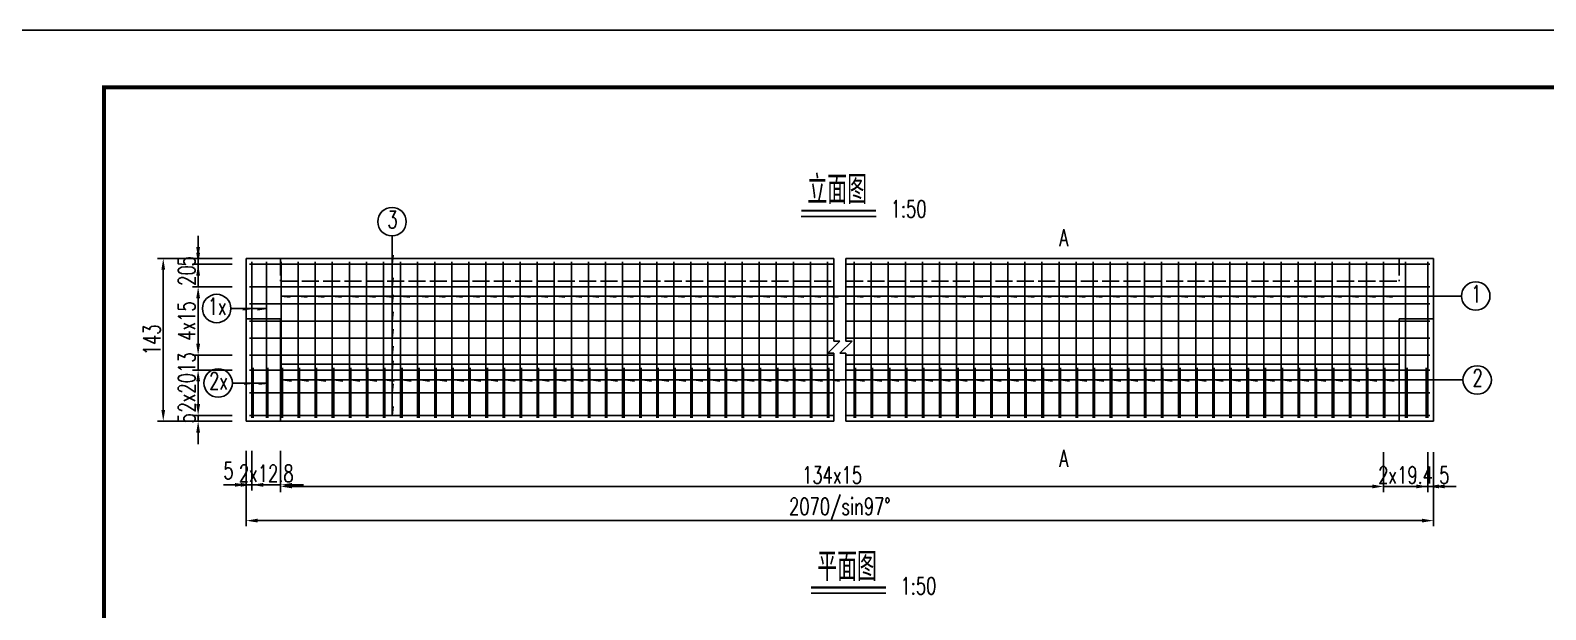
# Model space of a CAD drawing. Header units: millimetres. Extents: x -51 to 12129, y -1309 to -715.
# Drawn here: x 3326.8 to 3593, y -816.4 to -714.7 of the extents above; entities that cross this region are included whole.
import ezdxf
from ezdxf.enums import TextEntityAlignment as Align

# ---------------------------------------------------------------- set-up
doc = ezdxf.new("R2010")
doc.units = ezdxf.units.MM
doc.header["$LTSCALE"] = 0.25
doc.linetypes.add('ACAD_ISO02W100', pattern=[15, 12, -3])
for name, color, linetype in [('图框', 7, 'Continuous'), ('文字', 7, 'Continuous'), ('标注', 4, 'Continuous'), ('次轮廓线', 7, 'Continuous'), ('钢筋', 6, 'Continuous')]:
    doc.layers.add(name, color=color, linetype=linetype)
doc.styles.get("Standard").update_dxf_attribs({"font": 'simplex1.shx', "width": 0.7, "bigfont": 'hztxt.shx'})
doc.dimstyles.new('比例1：50', dxfattribs={"dimscale": 0, "dimtxt": 3, "dimasz": 2, "dimexe": 1, "dimexo": 1, "dimgap": 0.5, "dimtad": 1, "dimdec": 1, "dimlfac": 5, "dimzin": 13, "dimdsep": 46, "dimtxsty": 'Standard', "dimcen": -1, "dimclrd": 256, "dimclre": 256, "dimclrt": 7, "dimaunit": 1, "dimadec": 3, "dimazin": 0, "dimtfac": 0.0005, "dimtdec": 1, "dimtix": 1, "dimtmove": 2, "dimatfit": 3, "dimfxl": 0, "dimtolj": 1, "dimtzin": 13, "dimarcsym": 0})

# ---------------------------------------------------------------- blocks, each defined once
blk = doc.blocks.new('*D132')
at = {"layer": 'Defpoints', "color": 0}
for p in [(3364.73, -783.33), (3365.73, -783.33), (3364.73, -794.5)]:
    blk.add_point(p, dxfattribs=at)
at = {"layer": '标注', "lineweight": -2}
for p, q in [((3364.73, -788.5), (3364.73, -795.5)), ((3365.73, -788.5), (3365.73, -795.5)), ((3362.73, -794.5), (3360.73, -794.5)), ((3365.73, -794.5), (3364.73, -794.5)), ((3367.73, -794.5), (3369.73, -794.5))]:
    blk.add_line(p, q, dxfattribs=at)
at = {"layer": '标注'}
for points in [[(3362.73, -794.17), (3362.73, -794.84), (3364.73, -794.5)], [(3367.73, -794.17), (3367.73, -794.84), (3365.73, -794.5)]]:
    blk.add_solid(points, dxfattribs=at)
at = {"layer": '标注', "color": 7, "insert": (3361.61, -792), "char_height": 3, "attachment_point": 5}
blk.add_mtext('\\A1;5', dxfattribs=at)
blk = doc.blocks.new('*D133')
at = {"layer": 'Defpoints', "color": 0}
for p in [(3370.78, -775.54), (3365.73, -783.33), (3370.78, -794.5)]:
    blk.add_point(p, dxfattribs=at)
at = {"layer": '标注', "lineweight": -2}
for p, q in [((3365.73, -788.5), (3365.73, -795.5)), ((3370.78, -788.5), (3370.78, -795.5)), ((3363.73, -794.5), (3361.73, -794.5)), ((3365.73, -794.5), (3370.78, -794.5)), ((3372.78, -794.5), (3374.78, -794.5))]:
    blk.add_line(p, q, dxfattribs=at)
at = {"layer": '标注'}
for points in [[(3363.73, -794.17), (3363.73, -794.84), (3365.73, -794.5)], [(3372.78, -794.17), (3372.78, -794.84), (3370.78, -794.5)]]:
    blk.add_solid(points, dxfattribs=at)
at = {"layer": '标注', "color": 7, "insert": (3368.25, -792.5), "char_height": 3, "attachment_point": 5}
blk.add_mtext('\\A1;2x12.8', dxfattribs=at)
blk = doc.blocks.new('*D134')
at = {"layer": 'Defpoints', "color": 0}
for p in [(3572.28, -783.33), (3573.28, -783.33), (3573.28, -794.79)]:
    blk.add_point(p, dxfattribs=at)
at = {"layer": '标注', "lineweight": -2}
for p, q in [((3572.28, -788.79), (3572.28, -795.79)), ((3573.28, -788.79), (3573.28, -795.79)), ((3570.28, -794.79), (3568.28, -794.79)), ((3572.28, -794.79), (3573.28, -794.79)), ((3575.28, -794.79), (3577.28, -794.79))]:
    blk.add_line(p, q, dxfattribs=at)
at = {"layer": '标注'}
for points in [[(3570.28, -794.45), (3570.28, -795.12), (3572.28, -794.79)], [(3575.28, -794.45), (3575.28, -795.12), (3573.28, -794.79)]]:
    blk.add_solid(points, dxfattribs=at)
at = {"layer": '标注', "color": 7, "insert": (3575.21, -792.79), "char_height": 3, "attachment_point": 5}
blk.add_mtext('\\A1;5', dxfattribs=at)
blk = doc.blocks.new('*D135')
at = {"layer": 'Defpoints', "color": 0}
for p in [(3564.53, -783.33), (3572.28, -783.33), (3564.53, -794.79)]:
    blk.add_point(p, dxfattribs=at)
at = {"layer": '标注', "lineweight": -2}
for p, q in [((3564.53, -788.79), (3564.53, -795.79)), ((3572.28, -788.79), (3572.28, -795.79)), ((3562.53, -794.79), (3560.53, -794.79)), ((3572.28, -794.79), (3564.53, -794.79)), ((3574.28, -794.79), (3576.28, -794.79))]:
    blk.add_line(p, q, dxfattribs=at)
at = {"layer": '标注'}
for points in [[(3562.53, -794.45), (3562.53, -795.12), (3564.53, -794.79)], [(3574.28, -794.45), (3574.28, -795.12), (3572.28, -794.79)]]:
    blk.add_solid(points, dxfattribs=at)
at = {"layer": '标注', "color": 7, "insert": (3568.4, -792.79), "char_height": 3, "attachment_point": 5}
blk.add_mtext('\\A1;2x19.4', dxfattribs=at)
blk = doc.blocks.new('*D136')
at = {"layer": 'Defpoints', "color": 0}
for p in [(3370.78, -783.33), (3564.53, -783.33), (3564.53, -794.79)]:
    blk.add_point(p, dxfattribs=at)
at = {"layer": '标注', "lineweight": -2}
for p, q in [((3370.78, -788.79), (3370.78, -795.79)), ((3564.53, -788.79), (3564.53, -795.79)), ((3372.78, -794.79), (3562.53, -794.79))]:
    blk.add_line(p, q, dxfattribs=at)
at = {"layer": '标注'}
for points in [[(3372.78, -794.45), (3372.78, -795.12), (3370.78, -794.79)], [(3562.53, -794.45), (3562.53, -795.12), (3564.53, -794.79)]]:
    blk.add_solid(points, dxfattribs=at)
at = {"layer": '标注', "color": 7, "insert": (3467.65, -792.79), "char_height": 3, "attachment_point": 5}
blk.add_mtext('\\A1;134x15', dxfattribs=at)
blk = doc.blocks.new('*D138')
at = {"layer": 'Defpoints', "color": 0}
for p in [(3364.73, -784.08), (3573.28, -784.08), (3573.28, -800.79)]:
    blk.add_point(p, dxfattribs=at)
at = {"layer": '标注', "lineweight": -2}
for p, q in [((3364.73, -794.79), (3364.73, -801.79)), ((3573.28, -794.79), (3573.28, -801.79)), ((3366.73, -800.79), (3571.28, -800.79))]:
    blk.add_line(p, q, dxfattribs=at)
at = {"layer": '标注'}
for points in [[(3366.73, -800.45), (3366.73, -801.12), (3364.73, -800.79)], [(3571.28, -800.45), (3571.28, -801.12), (3573.28, -800.79)]]:
    blk.add_solid(points, dxfattribs=at)
at = {"layer": '标注', "color": 7, "insert": (3469, -798.79), "char_height": 3, "attachment_point": 5}
blk.add_mtext('\\A1;2070/sin97%%d', dxfattribs=at)
blk = doc.blocks.new('*D139')
at = {"layer": 'Defpoints', "color": 0}
for p in [(3356.28, -754.73), (3365.73, -754.73), (3365.73, -755.73)]:
    blk.add_point(p, dxfattribs=at)
at = {"layer": '标注', "lineweight": -2}
for p, q in [((3356.28, -752.73), (3356.28, -750.73)), ((3362.28, -754.73), (3355.28, -754.73)), ((3362.28, -755.73), (3355.28, -755.73)), ((3356.28, -755.73), (3356.28, -754.73)), ((3356.28, -757.73), (3356.28, -759.73))]:
    blk.add_line(p, q, dxfattribs=at)
at = {"layer": '标注'}
for points in [[(3355.95, -752.73), (3356.62, -752.73), (3356.28, -754.73)], [(3355.95, -757.73), (3356.62, -757.73), (3356.28, -755.73)]]:
    blk.add_solid(points, dxfattribs=at)
at = {"layer": '标注', "color": 7, "insert": (3354.28, -755.23), "char_height": 3, "attachment_point": 5, "rotation": 90}
blk.add_mtext('\\A1;5', dxfattribs=at)
blk = doc.blocks.new('*D140')
at = {"layer": 'Defpoints', "color": 0}
for p in [(3365.73, -755.73), (3356.28, -759.73), (3365.73, -759.73)]:
    blk.add_point(p, dxfattribs=at)
at = {"layer": '标注', "lineweight": -2}
for p, q in [((3356.28, -753.73), (3356.28, -751.73)), ((3362.28, -755.73), (3355.28, -755.73)), ((3356.28, -755.73), (3356.28, -759.73)), ((3362.28, -759.73), (3355.28, -759.73)), ((3356.28, -761.73), (3356.28, -763.73))]:
    blk.add_line(p, q, dxfattribs=at)
at = {"layer": '标注'}
for points in [[(3355.95, -753.73), (3356.62, -753.73), (3356.28, -755.73)], [(3355.95, -761.73), (3356.62, -761.73), (3356.28, -759.73)]]:
    blk.add_solid(points, dxfattribs=at)
at = {"layer": '标注', "color": 7, "insert": (3354.28, -757.73), "char_height": 3, "attachment_point": 5, "rotation": 90}
blk.add_mtext('\\A1;20', dxfattribs=at)
blk = doc.blocks.new('*D141')
at = {"layer": 'Defpoints', "color": 0}
for p in [(3356.28, -759.73), (3365.73, -759.73), (3785.52, -771.73)]:
    blk.add_point(p, dxfattribs=at)
at = {"layer": '标注', "lineweight": -2}
for p, q in [((3362.28, -759.73), (3355.28, -759.73)), ((3356.28, -769.73), (3356.28, -761.73)), ((3362.28, -771.73), (3355.28, -771.73))]:
    blk.add_line(p, q, dxfattribs=at)
at = {"layer": '标注'}
for points in [[(3355.95, -761.73), (3356.62, -761.73), (3356.28, -759.73)], [(3355.95, -769.73), (3356.62, -769.73), (3356.28, -771.73)]]:
    blk.add_solid(points, dxfattribs=at)
at = {"layer": '标注', "color": 7, "insert": (3354.28, -765.73), "char_height": 3, "attachment_point": 5, "rotation": 90}
blk.add_mtext('\\A1;4x15', dxfattribs=at)
blk = doc.blocks.new('*D142')
at = {"layer": 'Defpoints', "color": 0}
for p in [(3365.73, -771.73), (3356.28, -774.33), (3785.52, -774.33)]:
    blk.add_point(p, dxfattribs=at)
at = {"layer": '标注', "lineweight": -2}
for p, q in [((3356.28, -769.73), (3356.28, -767.73)), ((3362.28, -771.73), (3355.28, -771.73)), ((3356.28, -771.73), (3356.28, -774.33)), ((3362.28, -774.33), (3355.28, -774.33)), ((3356.28, -776.33), (3356.28, -778.33))]:
    blk.add_line(p, q, dxfattribs=at)
at = {"layer": '标注'}
for points in [[(3355.95, -769.73), (3356.62, -769.73), (3356.28, -771.73)], [(3355.95, -776.33), (3356.62, -776.33), (3356.28, -774.33)]]:
    blk.add_solid(points, dxfattribs=at)
at = {"layer": '标注', "color": 7, "insert": (3354.28, -773.03), "char_height": 3, "attachment_point": 5, "rotation": 90}
blk.add_mtext('\\A1;13', dxfattribs=at)
blk = doc.blocks.new('*D143')
at = {"layer": 'Defpoints', "color": 0}
for p in [(3365.73, -774.33), (3356.28, -782.33), (3785.52, -782.33)]:
    blk.add_point(p, dxfattribs=at)
at = {"layer": '标注', "lineweight": -2}
for p, q in [((3362.28, -774.33), (3355.28, -774.33)), ((3356.28, -776.33), (3356.28, -780.33)), ((3362.28, -782.33), (3355.28, -782.33))]:
    blk.add_line(p, q, dxfattribs=at)
at = {"layer": '标注'}
for points in [[(3355.95, -776.33), (3356.62, -776.33), (3356.28, -774.33)], [(3355.95, -780.33), (3356.62, -780.33), (3356.28, -782.33)]]:
    blk.add_solid(points, dxfattribs=at)
at = {"layer": '标注', "color": 7, "insert": (3354.28, -778.33), "char_height": 3, "attachment_point": 5, "rotation": 90}
blk.add_mtext('\\A1;2x20', dxfattribs=at)
blk = doc.blocks.new('*D144')
at = {"layer": 'Defpoints', "color": 0}
for p in [(3365.73, -782.33), (3356.28, -783.33), (3785.52, -783.33)]:
    blk.add_point(p, dxfattribs=at)
at = {"layer": '标注', "lineweight": -2}
for p, q in [((3356.28, -780.33), (3356.28, -778.33)), ((3362.28, -782.33), (3355.28, -782.33)), ((3356.28, -782.33), (3356.28, -783.33)), ((3362.28, -783.33), (3355.28, -783.33)), ((3356.28, -785.33), (3356.28, -787.33))]:
    blk.add_line(p, q, dxfattribs=at)
at = {"layer": '标注'}
for points in [[(3355.95, -780.33), (3356.62, -780.33), (3356.28, -782.33)], [(3355.95, -785.33), (3356.62, -785.33), (3356.28, -783.33)]]:
    blk.add_solid(points, dxfattribs=at)
at = {"layer": '标注', "color": 7, "insert": (3354.28, -782.83), "char_height": 3, "attachment_point": 5, "rotation": 90}
blk.add_mtext('\\A1;5', dxfattribs=at)
blk = doc.blocks.new('*D145')
at = {"layer": 'Defpoints', "color": 0}
for p in [(3350.15, -754.73), (3365.73, -754.73), (3365.73, -783.33)]:
    blk.add_point(p, dxfattribs=at)
at = {"layer": '标注', "lineweight": -2}
for p, q in [((3356.15, -754.73), (3349.15, -754.73)), ((3350.15, -781.33), (3350.15, -756.73)), ((3356.15, -783.33), (3349.15, -783.33))]:
    blk.add_line(p, q, dxfattribs=at)
at = {"layer": '标注'}
for points in [[(3349.82, -756.73), (3350.48, -756.73), (3350.15, -754.73)], [(3349.82, -781.33), (3350.48, -781.33), (3350.15, -783.33)]]:
    blk.add_solid(points, dxfattribs=at)
at = {"layer": '标注', "color": 7, "insert": (3348.15, -769.03), "char_height": 3, "attachment_point": 5, "rotation": 90}
blk.add_mtext('\\A1;143', dxfattribs=at)
blk = doc.blocks.new('123')
at = {"layer": '图框', "color": 2}
blk.add_lwpolyline([(369.33, -1011.65), (369.33, -714.65), (-50.67, -714.65), (-50.67, -1011.65)], close=True, dxfattribs=at)

msp = doc.modelspace()

# ---------------------------------------------------------------- linework, layer by layer
at = {"const_width": 0.7}
msp.add_lwpolyline([(3719.75412, -724.65472), (3339.75412, -724.65472), (3339.75412, -1001.65472), (3719.75412, -1001.65472), (3719.75412, -724.65472)], dxfattribs=at)
at = {"layer": '文字'}
for p, q in [((3462.2187, -747.33431), (3475.37632, -747.33431)), ((3463.94778, -813.55404), (3477.1054, -813.55404))]:
    msp.add_line(p, q, dxfattribs=at)
at = {"layer": '文字', "const_width": 0.4}
for points in [[(3462.2187, -746.33431), (3475.37632, -746.33431)], [(3463.94778, -812.55404), (3477.1054, -812.55404)]]:
    msp.add_lwpolyline(points, dxfattribs=at)
at = {"layer": '文字'}
for points in [[(3508.60038, -748.20663, 0, 0.7, 0), (3506.60038, -748.20663, 0, 0, 0), (3504.10038, -748.20663, 0, 0, 0), (3504.10038, -753.00345, 0, 0, 0)], [(3508.60038, -792.53547, 0, 0.7, 0), (3506.60038, -792.53547, 0, 0, 0), (3504.10038, -792.53547, 0, 0, 0), (3504.10038, -787.73865, 0, 0, 0)]]:
    msp.add_lwpolyline(points, format="xyseb", dxfattribs=at)
at = {"layer": '标注'}
for p, q in [((3390.33974, -782.33119), (3390.33974, -750.77922)), ((3390.33974, -755.73119), (3390.56459, -754.13117)), ((3467.95781, -769.26452), (3467.9578, -754.73119)), ((3470.09115, -769.26454), (3470.09114, -754.73119)), ((3390.33974, -759.73119), (3390.56459, -758.13117)), ((3370.84695, -761.33424), (3578.22299, -761.33424)), ((3370.84695, -761.33424), (3372.44696, -761.5591)), ((3373.84695, -761.33424), (3375.44696, -761.5591)), ((3376.84695, -761.33424), (3378.44696, -761.5591)), ((3379.84695, -761.33424), (3381.44696, -761.5591)), ((3382.84695, -761.33424), (3384.44696, -761.5591)), ((3385.84695, -761.33424), (3387.44696, -761.5591)), ((3388.84695, -761.33424), (3390.44696, -761.5591)), ((3390.33974, -762.73119), (3390.56459, -761.13117)), ((3391.84695, -761.33424), (3393.44696, -761.5591)), ((3395.09695, -761.33424), (3396.69696, -761.5591)), ((3398.09695, -761.33424), (3399.69696, -761.5591)), ((3401.09695, -761.33424), (3402.69696, -761.5591)), ((3404.09695, -761.33424), (3405.69696, -761.5591)), ((3407.09695, -761.33424), (3408.69696, -761.5591)), ((3410.09695, -761.33424), (3411.69696, -761.5591)), ((3413.09695, -761.33424), (3414.69696, -761.5591)), ((3416.09695, -761.33424), (3417.69696, -761.5591)), ((3419.09695, -761.33424), (3420.69696, -761.5591)), ((3422.09695, -761.33424), (3423.69696, -761.5591)), ((3425.09695, -761.33424), (3426.69696, -761.5591)), ((3428.09695, -761.33424), (3429.69696, -761.5591)), ((3431.09695, -761.33424), (3432.69696, -761.5591)), ((3434.09695, -761.33424), (3435.69696, -761.5591)), ((3437.09695, -761.33424), (3438.69696, -761.5591)), ((3440.09695, -761.33424), (3441.69696, -761.5591)), ((3443.09695, -761.33424), (3444.69696, -761.5591)), ((3446.09695, -761.33424), (3447.69696, -761.5591)), ((3449.09695, -761.33424), (3450.69696, -761.5591)), ((3452.09695, -761.33424), (3453.69696, -761.5591)), ((3455.09695, -761.33424), (3456.69696, -761.5591)), ((3458.09695, -761.33424), (3459.69696, -761.5591)), ((3461.09695, -761.33424), (3462.69696, -761.5591)), ((3464.09695, -761.33424), (3465.69696, -761.5591)), ((3467.09695, -761.33424), (3468.69696, -761.5591)), ((3471.52195, -761.33424), (3473.12196, -761.5591)), ((3474.52195, -761.33424), (3476.12196, -761.5591)), ((3477.52195, -761.33424), (3479.12196, -761.5591)), ((3480.52195, -761.33424), (3482.12196, -761.5591)), ((3483.52195, -761.33424), (3485.12196, -761.5591)), ((3486.52195, -761.33424), (3488.12196, -761.5591)), ((3489.52195, -761.33424), (3491.12196, -761.5591)), ((3492.52195, -761.33424), (3494.12196, -761.5591)), ((3495.52195, -761.33424), (3497.12196, -761.5591)), ((3498.52195, -761.33424), (3500.12196, -761.5591)), ((3501.52195, -761.33424), (3503.12196, -761.5591)), ((3504.52195, -761.33424), (3506.12196, -761.5591)), ((3507.52195, -761.33424), (3509.12196, -761.5591)), ((3510.52195, -761.33424), (3512.12196, -761.5591)), ((3513.52195, -761.33424), (3515.12196, -761.5591)), ((3516.52195, -761.33424), (3518.12196, -761.5591)), ((3519.52195, -761.33424), (3521.12196, -761.5591)), ((3522.52195, -761.33424), (3524.12196, -761.5591)), ((3525.52195, -761.33424), (3527.12196, -761.5591)), ((3528.52195, -761.33424), (3530.12196, -761.5591)), ((3531.52195, -761.33424), (3533.12196, -761.5591)), ((3534.52195, -761.33424), (3536.12196, -761.5591)), ((3537.52195, -761.33424), (3539.12196, -761.5591)), ((3540.52195, -761.33424), (3542.12196, -761.5591)), ((3543.52195, -761.33424), (3545.12196, -761.5591)), ((3546.52195, -761.33424), (3548.12196, -761.5591)), ((3549.52195, -761.33424), (3551.12196, -761.5591)), ((3552.52195, -761.33424), (3554.12196, -761.5591)), ((3555.52195, -761.33424), (3557.12196, -761.5591)), ((3558.52195, -761.33424), (3560.12196, -761.5591)), ((3561.52195, -761.33424), (3563.12196, -761.5591)), ((3564.52195, -761.33424), (3566.12196, -761.5591)), ((3368.28695, -763.53026), (3362.04363, -763.53026)), ((3365.72695, -763.53026), (3364.12693, -763.75512)), ((3368.28695, -763.53026), (3366.68693, -763.75512)), ((3390.33974, -765.73119), (3390.56459, -764.13117)), ((3390.33974, -768.73119), (3390.56459, -767.13117)), ((3466.89116, -771.39787), (3469.02448, -769.2645)), ((3469.02448, -769.2645), (3467.95781, -769.26452)), ((3469.02448, -771.39785), (3471.15781, -769.26452)), ((3471.15781, -769.26452), (3470.09115, -769.26454)), ((3390.33974, -771.73119), (3390.56459, -770.13117)), ((3467.9578, -771.39787), (3466.89116, -771.39787)), ((3467.95778, -783.33119), (3467.9578, -771.39787)), ((3470.09115, -771.39785), (3469.02448, -771.39785)), ((3470.09113, -783.33119), (3470.09115, -771.39785)), ((3390.33974, -774.33119), (3390.56459, -772.73117)), ((3368.53695, -776.6153), (3362.29363, -776.6153)), ((3365.97695, -776.6153), (3364.37693, -776.84016)), ((3368.53695, -776.6153), (3366.93693, -776.84016)), ((3371.09695, -776.08121), (3578.47299, -776.08121)), ((3371.09695, -776.08121), (3372.69696, -776.30606)), ((3374.09695, -776.08121), (3375.69696, -776.30606)), ((3377.09695, -776.08121), (3378.69696, -776.30606)), ((3380.09695, -776.08121), (3381.69696, -776.30606)), ((3383.09695, -776.08121), (3384.69696, -776.30606)), ((3386.09695, -776.08121), (3387.69696, -776.30606)), ((3389.09695, -776.08121), (3390.69696, -776.30606)), ((3390.33974, -778.33119), (3390.56459, -776.73117)), ((3392.09695, -776.08121), (3393.69696, -776.30606)), ((3395.34695, -776.08121), (3396.94696, -776.30606)), ((3398.34695, -776.08121), (3399.94696, -776.30606)), ((3401.34695, -776.08121), (3402.94696, -776.30606)), ((3404.34695, -776.08121), (3405.94696, -776.30606)), ((3407.34695, -776.08121), (3408.94696, -776.30606)), ((3410.34695, -776.08121), (3411.94696, -776.30606)), ((3413.34695, -776.08121), (3414.94696, -776.30606)), ((3416.34695, -776.08121), (3417.94696, -776.30606)), ((3419.34695, -776.08121), (3420.94696, -776.30606)), ((3422.34695, -776.08121), (3423.94696, -776.30606)), ((3425.34695, -776.08121), (3426.94696, -776.30606)), ((3428.34695, -776.08121), (3429.94696, -776.30606)), ((3431.34695, -776.08121), (3432.94696, -776.30606)), ((3434.34695, -776.08121), (3435.94696, -776.30606)), ((3437.34695, -776.08121), (3438.94696, -776.30606)), ((3440.34695, -776.08121), (3441.94696, -776.30606)), ((3443.34695, -776.08121), (3444.94696, -776.30606)), ((3446.34695, -776.08121), (3447.94696, -776.30606)), ((3449.34695, -776.08121), (3450.94696, -776.30606)), ((3452.34695, -776.08121), (3453.94696, -776.30606)), ((3455.34695, -776.08121), (3456.94696, -776.30606)), ((3458.34695, -776.08121), (3459.94696, -776.30606)), ((3461.34695, -776.08121), (3462.94696, -776.30606)), ((3464.34695, -776.08121), (3465.94696, -776.30606)), ((3467.34695, -776.08121), (3468.94696, -776.30606)), ((3471.77195, -776.08121), (3473.37196, -776.30606)), ((3474.77195, -776.08121), (3476.37196, -776.30606)), ((3477.77195, -776.08121), (3479.37196, -776.30606)), ((3480.77195, -776.08121), (3482.37196, -776.30606)), ((3483.77195, -776.08121), (3485.37196, -776.30606)), ((3486.77195, -776.08121), (3488.37196, -776.30606)), ((3489.77195, -776.08121), (3491.37196, -776.30606)), ((3492.77195, -776.08121), (3494.37196, -776.30606)), ((3495.77195, -776.08121), (3497.37196, -776.30606)), ((3498.77195, -776.08121), (3500.37196, -776.30606)), ((3501.77195, -776.08121), (3503.37196, -776.30606)), ((3504.77195, -776.08121), (3506.37196, -776.30606)), ((3507.77195, -776.08121), (3509.37196, -776.30606)), ((3510.77195, -776.08121), (3512.37196, -776.30606)), ((3513.77195, -776.08121), (3515.37196, -776.30606)), ((3516.77195, -776.08121), (3518.37196, -776.30606)), ((3519.77195, -776.08121), (3521.37196, -776.30606)), ((3522.77195, -776.08121), (3524.37196, -776.30606)), ((3525.77195, -776.08121), (3527.37196, -776.30606)), ((3528.77195, -776.08121), (3530.37196, -776.30606)), ((3531.77195, -776.08121), (3533.37196, -776.30606)), ((3534.77195, -776.08121), (3536.37196, -776.30606)), ((3537.77195, -776.08121), (3539.37196, -776.30606)), ((3540.77195, -776.08121), (3542.37196, -776.30606)), ((3543.77195, -776.08121), (3545.37196, -776.30606)), ((3546.77195, -776.08121), (3548.37196, -776.30606)), ((3549.77195, -776.08121), (3551.37196, -776.30606)), ((3552.77195, -776.08121), (3554.37196, -776.30606)), ((3555.77195, -776.08121), (3557.37196, -776.30606)), ((3558.77195, -776.08121), (3560.37196, -776.30606)), ((3561.77195, -776.08121), (3563.37196, -776.30606)), ((3564.77195, -776.08121), (3566.37196, -776.30606)), ((3390.33974, -782.33119), (3390.56459, -780.73117))]:
    msp.add_line(p, q, dxfattribs=at)
for centre in [(3390.33974, -748.27922), (3359.54363, -763.53026), (3580.72299, -761.33424), (3359.79363, -776.6153), (3580.97299, -776.08121)]:
    msp.add_circle(centre, 2.5, dxfattribs=at)
at = {"layer": '次轮廓线'}
for p, q in [((3364.72695, -754.73119), (3467.9578, -754.73119)), ((3364.72695, -754.73119), (3364.72695, -783.33119)), ((3470.09114, -754.73119), (3573.28195, -754.73119)), ((3573.28195, -754.73119), (3573.28195, -783.33119)), ((3364.72695, -765.33119), (3370.72695, -765.33119)), ((3370.72695, -765.33119), (3370.72695, -783.33119)), ((3567.28195, -765.33119), (3573.28195, -765.33119)), ((3567.28195, -765.33119), (3567.28195, -783.33119)), ((3370.72695, -773.33119), (3467.95778, -773.33119)), ((3470.09113, -773.33119), (3567.28195, -773.33119)), ((3364.72695, -783.33119), (3467.95778, -783.33119)), ((3470.09113, -783.33119), (3573.28195, -783.33119))]:
    msp.add_line(p, q, dxfattribs=at)
at = {"layer": '次轮廓线', "linetype": 'ACAD_ISO02W100'}
for p, q in [((3370.72695, -754.73119), (3370.72695, -758.73119)), ((3567.28195, -754.73119), (3567.28195, -758.73119)), ((3370.72695, -758.73119), (3467.9578, -758.73119)), ((3470.09114, -758.73119), (3567.28195, -758.73119))]:
    msp.add_line(p, q, dxfattribs=at)
at = {"layer": '钢筋', "linetype": 'Continuous'}
for p, q in [((3365.32695, -755.73119), (3467.9578, -755.73119)), ((3365.72695, -755.33119), (3365.72695, -782.73119)), ((3368.28695, -755.33119), (3368.28695, -782.73119)), ((3370.84695, -755.33119), (3370.84695, -782.73119)), ((3373.84695, -755.33119), (3373.84695, -782.73119)), ((3376.84695, -755.33119), (3376.84695, -782.73119)), ((3379.84695, -755.33119), (3379.84695, -782.73119)), ((3382.84695, -755.33119), (3382.84695, -782.73119)), ((3385.84695, -755.33119), (3385.84695, -782.73119)), ((3388.84695, -755.33119), (3388.84695, -782.73119)), ((3391.84695, -755.33119), (3391.84695, -782.73119)), ((3394.84695, -755.33119), (3394.84695, -782.73119)), ((3397.84695, -755.33119), (3397.84695, -782.73119)), ((3400.84695, -755.33119), (3400.84695, -782.73119)), ((3403.84695, -755.33119), (3403.84695, -782.73119)), ((3406.84695, -755.33119), (3406.84695, -782.73119)), ((3409.84695, -755.33119), (3409.84695, -782.73119)), ((3412.84695, -755.33119), (3412.84695, -782.73119)), ((3415.84695, -755.33119), (3415.84695, -782.73119)), ((3418.84695, -755.33119), (3418.84695, -782.73119)), ((3421.84695, -755.33119), (3421.84695, -782.73119)), ((3424.84695, -755.33119), (3424.84695, -782.73119)), ((3427.84695, -755.33119), (3427.84695, -782.73119)), ((3430.84695, -755.33119), (3430.84695, -782.73119)), ((3433.84695, -755.33119), (3433.84695, -782.73119)), ((3436.84695, -755.33119), (3436.84695, -782.73119)), ((3439.84695, -755.33119), (3439.84695, -782.73119)), ((3442.84695, -755.33119), (3442.84695, -782.73119)), ((3445.84695, -755.33119), (3445.84695, -782.73119)), ((3448.84695, -755.33119), (3448.84695, -782.73119)), ((3451.84695, -755.33119), (3451.84695, -782.73119)), ((3454.84695, -755.33119), (3454.84695, -782.73119)), ((3457.84695, -755.33119), (3457.84695, -782.73119)), ((3460.84695, -755.33119), (3460.84695, -782.73119)), ((3463.84695, -755.33119), (3463.84695, -782.73119)), ((3466.84695, -755.33119), (3466.84695, -782.73119)), ((3470.09114, -755.73119), (3572.68195, -755.73119)), ((3471.52195, -755.33119), (3471.52195, -782.73119)), ((3474.52195, -755.33119), (3474.52195, -782.73119)), ((3477.52195, -755.33119), (3477.52195, -782.73119)), ((3480.52195, -755.33119), (3480.52195, -782.73119)), ((3483.52195, -755.33119), (3483.52195, -782.73119)), ((3486.52195, -755.33119), (3486.52195, -782.73119)), ((3489.52195, -755.33119), (3489.52195, -782.73119)), ((3492.52195, -755.33119), (3492.52195, -782.73119)), ((3495.52195, -755.33119), (3495.52195, -782.73119)), ((3498.52195, -755.33119), (3498.52195, -782.73119)), ((3501.52195, -755.33119), (3501.52195, -782.73119)), ((3504.52195, -755.33119), (3504.52195, -782.73119)), ((3507.52195, -755.33119), (3507.52195, -782.73119)), ((3510.52195, -755.33119), (3510.52195, -782.73119)), ((3513.52195, -755.33119), (3513.52195, -782.73119)), ((3516.52195, -755.33119), (3516.52195, -782.73119)), ((3519.52195, -755.33119), (3519.52195, -782.73119)), ((3522.52195, -755.33119), (3522.52195, -782.73119)), ((3525.52195, -755.33119), (3525.52195, -782.73119)), ((3528.52195, -755.33119), (3528.52195, -782.73119)), ((3531.52195, -755.33119), (3531.52195, -782.73119)), ((3534.52195, -755.33119), (3534.52195, -782.73119)), ((3537.52195, -755.33119), (3537.52195, -782.73119)), ((3540.52195, -755.33119), (3540.52195, -782.73119)), ((3543.52195, -755.33119), (3543.52195, -782.73119)), ((3546.52195, -755.33119), (3546.52195, -782.73119)), ((3549.52195, -755.33119), (3549.52195, -782.73119)), ((3552.52195, -755.33119), (3552.52195, -782.73119)), ((3555.52195, -755.33119), (3555.52195, -782.73119)), ((3558.52195, -755.33119), (3558.52195, -782.73119)), ((3561.52195, -755.33119), (3561.52195, -782.73119)), ((3564.52195, -755.33119), (3564.52195, -782.73119)), ((3568.40195, -755.33119), (3568.40195, -782.73119)), ((3572.28195, -755.33119), (3572.28195, -782.73119)), ((3365.32695, -759.73119), (3467.95781, -759.73119)), ((3470.09114, -759.73119), (3572.68195, -759.73119)), ((3365.32695, -762.73119), (3467.95781, -762.73119)), ((3470.09114, -762.73119), (3572.68195, -762.73119)), ((3365.32695, -765.73119), (3467.95781, -765.73119)), ((3470.09114, -765.73119), (3572.68195, -765.73119)), ((3365.32695, -768.73119), (3467.95781, -768.73119)), ((3470.09115, -768.73119), (3572.68195, -768.73119)), ((3365.32695, -771.73119), (3467.9578, -771.73119)), ((3470.09115, -771.73119), (3572.68195, -771.73119)), ((3365.32695, -774.33119), (3467.95779, -774.33119)), ((3365.97695, -773.93119), (3365.97695, -782.73119)), ((3368.53695, -773.93119), (3368.53695, -782.73119)), ((3371.09695, -773.93119), (3371.09695, -782.73119)), ((3374.09695, -773.93119), (3374.09695, -782.73119)), ((3377.09695, -773.93119), (3377.09695, -782.73119)), ((3380.09695, -773.93119), (3380.09695, -782.73119)), ((3383.09695, -773.93119), (3383.09695, -782.73119)), ((3386.09695, -773.93119), (3386.09695, -782.73119)), ((3389.09695, -773.93119), (3389.09695, -782.73119)), ((3392.09695, -773.93119), (3392.09695, -782.73119)), ((3395.09695, -773.93119), (3395.09695, -782.73119)), ((3398.09695, -773.93119), (3398.09695, -782.73119)), ((3401.09695, -773.93119), (3401.09695, -782.73119)), ((3404.09695, -773.93119), (3404.09695, -782.73119)), ((3407.09695, -773.93119), (3407.09695, -782.73119)), ((3410.09695, -773.93119), (3410.09695, -782.73119)), ((3413.09695, -773.93119), (3413.09695, -782.73119)), ((3416.09695, -773.93119), (3416.09695, -782.73119)), ((3419.09695, -773.93119), (3419.09695, -782.73119)), ((3422.09695, -773.93119), (3422.09695, -782.73119)), ((3425.09695, -773.93119), (3425.09695, -782.73119)), ((3428.09695, -773.93119), (3428.09695, -782.73119)), ((3431.09695, -773.93119), (3431.09695, -782.73119)), ((3434.09695, -773.93119), (3434.09695, -782.73119)), ((3437.09695, -773.93119), (3437.09695, -782.73119)), ((3440.09695, -773.93119), (3440.09695, -782.73119)), ((3443.09695, -773.93119), (3443.09695, -782.73119)), ((3446.09695, -773.93119), (3446.09695, -782.73119)), ((3449.09695, -773.93119), (3449.09695, -782.73119)), ((3452.09695, -773.93119), (3452.09695, -782.73119)), ((3455.09695, -773.93119), (3455.09695, -782.73119)), ((3458.09695, -773.93119), (3458.09695, -782.73119)), ((3461.09695, -773.93119), (3461.09695, -782.73119)), ((3464.09695, -773.93119), (3464.09695, -782.73119)), ((3467.09695, -773.93119), (3467.09695, -782.73119)), ((3470.09114, -774.33119), (3572.68195, -774.33119)), ((3471.77195, -773.93119), (3471.77195, -782.73119)), ((3474.77195, -773.93119), (3474.77195, -782.73119)), ((3477.77195, -773.93119), (3477.77195, -782.73119)), ((3480.77195, -773.93119), (3480.77195, -782.73119)), ((3483.77195, -773.93119), (3483.77195, -782.73119)), ((3486.77195, -773.93119), (3486.77195, -782.73119)), ((3489.77195, -773.93119), (3489.77195, -782.73119)), ((3492.77195, -773.93119), (3492.77195, -782.73119)), ((3495.77195, -773.93119), (3495.77195, -782.73119)), ((3498.77195, -773.93119), (3498.77195, -782.73119)), ((3501.77195, -773.93119), (3501.77195, -782.73119)), ((3504.77195, -773.93119), (3504.77195, -782.73119)), ((3507.77195, -773.93119), (3507.77195, -782.73119)), ((3510.77195, -773.93119), (3510.77195, -782.73119)), ((3513.77195, -773.93119), (3513.77195, -782.73119)), ((3516.77195, -773.93119), (3516.77195, -782.73119)), ((3519.77195, -773.93119), (3519.77195, -782.73119)), ((3522.77195, -773.93119), (3522.77195, -782.73119)), ((3525.77195, -773.93119), (3525.77195, -782.73119)), ((3528.77195, -773.93119), (3528.77195, -782.73119)), ((3531.77195, -773.93119), (3531.77195, -782.73119)), ((3534.77195, -773.93119), (3534.77195, -782.73119)), ((3537.77195, -773.93119), (3537.77195, -782.73119)), ((3540.77195, -773.93119), (3540.77195, -782.73119)), ((3543.77195, -773.93119), (3543.77195, -782.73119)), ((3546.77195, -773.93119), (3546.77195, -782.73119)), ((3549.77195, -773.93119), (3549.77195, -782.73119)), ((3552.77195, -773.93119), (3552.77195, -782.73119)), ((3555.77195, -773.93119), (3555.77195, -782.73119)), ((3558.77195, -773.93119), (3558.77195, -782.73119)), ((3561.77195, -773.93119), (3561.77195, -782.73119)), ((3564.77195, -773.93119), (3564.77195, -782.73119)), ((3568.65195, -773.93119), (3568.65195, -782.73119)), ((3572.03195, -773.93119), (3572.03195, -782.73119)), ((3365.32695, -778.33119), (3467.95779, -778.33119)), ((3470.09114, -778.33119), (3572.68195, -778.33119)), ((3365.32695, -782.33119), (3467.95778, -782.33119)), ((3470.09113, -782.33119), (3572.68195, -782.33119))]:
    msp.add_line(p, q, dxfattribs=at)

# ---------------------------------------------------------------- block references
at = {"layer": '标注'}
msp.add_blockref('123', (3360, 0), dxfattribs=at)

# ---------------------------------------------------------------- texts
at = {"linetype": 'Continuous', "width": 0.7}
for s, p in [('3', (3390.42986, -749.41135)), ('1', (3580.8131, -762.46638)), ('1x', (3359.63375, -764.6624)), ('2', (3581.0631, -777.21335)), ('2x', (3359.88375, -777.74744))]:
    msp.add_text(s, height=3, dxfattribs=at).set_placement(p, align=Align.CENTER)
at = {"layer": '文字', "width": 0.7}
for s, height, p in [('立面图', 5, (3468.55338, -742.66417)), ('1:50', 3, (3481.0906, -746.03522)), ('A', 3, (3508.36963, -751.07039)), ('A', 3, (3508.36963, -789.8498)), ('平面图', 5, (3470.28246, -808.8839)), ('1:50', 3, (3482.81968, -812.25495))]:
    msp.add_text(s, height=height, dxfattribs=at).set_placement(p, align=Align.MIDDLE_CENTER)

# ---------------------------------------------------------------- dimensions: what is measured, and where the dimension line sits
at = {"layer": '标注'}
for base, p1, p2, picture, middle in [((3356.28365, -754.73119), (3365.72695, -755.73119), (3365.72695, -754.73119), '*D139', (3354.28365, -755.23119)), ((3356.28365, -759.73119), (3365.72695, -755.73119), (3365.72695, -759.73119), '*D140', (3354.28365, -757.73119)), ((3350.15128, -754.73119), (3365.72695, -783.33119), (3365.72695, -754.73119), '*D145', (3348.15128, -769.03119)), ((3356.28365, -774.33119), (3365.72695, -771.73119), (3785.51534, -774.33119), '*D142', (3354.28365, -773.03119)), ((3356.28365, -783.33119), (3365.72695, -782.33119), (3785.51534, -783.33119), '*D144', (3354.28365, -782.83119))]:
    dim = msp.add_linear_dim(base=base, p1=p1, p2=p2, angle=90, dimstyle='比例1：50', override={"dimscale": 1}, dxfattribs=at)
    dim.commit()
    dim.dimension.update_dxf_attribs({"geometry": picture, "text_midpoint": middle})
for base, p1, p2, text, picture, middle in [((3356.28365, -759.73119), (3785.51534, -771.73119), (3365.72695, -759.73119), '4x15', '*D141', (3354.28365, -765.73119)), ((3356.28365, -782.33119), (3365.72695, -774.33119), (3785.51534, -782.33119), '2x20', '*D143', (3354.28365, -778.33119))]:
    dim = msp.add_linear_dim(base=base, p1=p1, p2=p2, angle=90, text=text, dimstyle='比例1：50', override={"dimscale": 1}, dxfattribs=at)
    dim.commit()
    dim.dimension.update_dxf_attribs({"geometry": picture, "text_midpoint": middle})
for base, p1, p2, text, picture, middle in [((3370.78195, -794.50486), (3365.72695, -783.33119), (3370.78195, -775.54451), '2x12.8', '*D133', (3368.25445, -792.50486)), ((3573.28195, -800.78555), (3364.72695, -784.07697), (3573.28195, -784.07697), '2070/sin97%%d', '*D138', (3469.00445, -798.78555)), ((3564.52569, -794.78555), (3370.78195, -783.33119), (3564.52569, -783.33119), '134x15', '*D136', (3467.65382, -792.78555)), ((3564.52569, -794.78555), (3572.28195, -783.33119), (3564.52569, -783.33119), '2x19.4', '*D135', (3568.40382, -792.78555))]:
    dim = msp.add_linear_dim(base=base, p1=p1, p2=p2, text=text, dimstyle='比例1：50', override={"dimscale": 1}, dxfattribs=at)
    dim.commit()
    dim.dimension.update_dxf_attribs({"geometry": picture, "text_midpoint": middle})
for base, p1, p2, picture, middle in [((3364.72695, -794.50486), (3365.72695, -783.33119), (3364.72695, -783.33119), '*D132', (3361.61057, -792.00486)), ((3573.28195, -794.78555), (3572.28195, -783.33119), (3573.28195, -783.33119), '*D134', (3575.20729, -792.78555))]:
    dim = msp.add_linear_dim(base=base, p1=p1, p2=p2, dimstyle='比例1：50', override={"dimscale": 1}, dxfattribs=at)
    dim.commit()
    dim.dimension.update_dxf_attribs({"geometry": picture, "text_midpoint": middle, "dimtype": 160})

doc.saveas('drawing.dxf')
